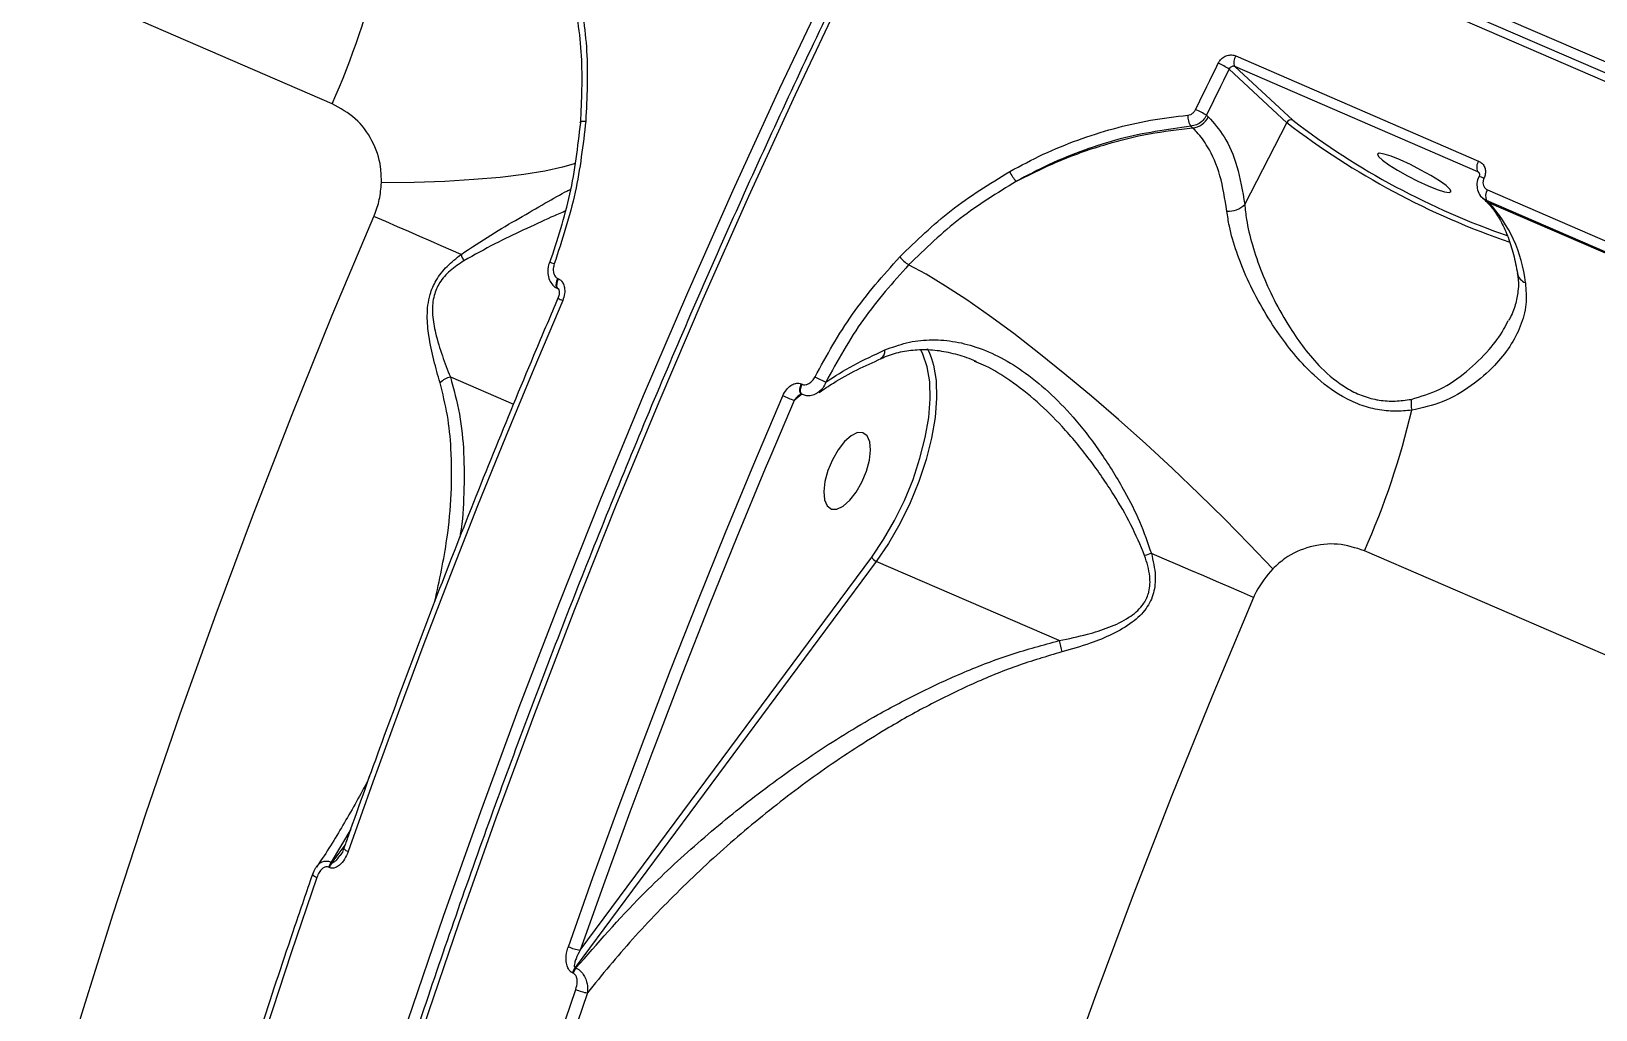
# Model space of a CAD drawing. Header units: millimetres. Extents: x -10881 to 8954, y -8695 to 5624.
# Drawn here: x -5558.4 to -5388.3, y 3000.7 to 3107.1 of the extents above; entities that cross this region are included whole.
import ezdxf

# ---------------------------------------------------------------- set-up
doc = ezdxf.new("R2010")
doc.units = ezdxf.units.MM
for name, color, linetype in [('DIKOM_ОБЪЕКТ', 7, 'Continuous'), ('DIKOM_РАЗМЕР_ЗОНА', 7, 'Continuous'), ('DIKOM_РАЗМЕР_ОБЪЕКТА', 7, 'Continuous')]:
    doc.layers.add(name, color=color, linetype=linetype)
doc.styles.add('style1', font='arial.ttf', dxfattribs={"width": 0.8})
doc.dimstyles.new('1-50', dxfattribs={"dimtxt": 300, "dimasz": 200, "dimexe": 100, "dimexo": 0, "dimgap": 100, "dimtad": 1, "dimtxsty": 'style1', "dimcen": 200, "dimclrd": 7, "dimclre": 7, "dimclrt": 7, "dimadec": 1, "dimazin": 2, "dimtfac": 1, "dimtmove": 0, "dimatfit": 2, "dimfxl": 0, "dimlwd": 25, "dimlwe": 18, "dimarcsym": 0})

# ---------------------------------------------------------------- blocks, each defined once
blk = doc.blocks.new('*D9')
at = {"layer": 'Defpoints', "color": 0, "transparency": 16777216}
for p in [(-9533.99, 4149), (-6877.05, 4149), (-2715.65, -5051.15)]:
    blk.add_point(p, dxfattribs=at)
at = {"layer": 'DIKOM_РАЗМЕР_ОБЪЕКТА', "color": 7, "lineweight": 18, "transparency": 16777216}
for p, q in [((-6877.05, 4149), (-9633.99, 4149)), ((-2715.65, -5051.15), (-9633.99, -5051.15))]:
    blk.add_line(p, q, dxfattribs=at)
at = {"layer": 'DIKOM_РАЗМЕР_ОБЪЕКТА', "color": 7, "lineweight": 25, "transparency": 16777216}
blk.add_line((-9533.99, -4851.15), (-9533.99, 3949), dxfattribs=at)
at = {"layer": 'DIKOM_РАЗМЕР_ОБЪЕКТА', "color": 7, "transparency": 16777216}
for points in [[(-9567.32, 3949), (-9500.66, 3949), (-9533.99, 4149)], [(-9567.32, -4851.15), (-9500.66, -4851.15), (-9533.99, -5051.15)]]:
    blk.add_solid(points, dxfattribs=at)
at = {"layer": 'DIKOM_РАЗМЕР_ОБЪЕКТА', "color": 7, "transparency": 16777216, "insert": (-9787.16, -451.07), "char_height": 300, "attachment_point": 5, "rotation": 90, "style": 'style1'}
blk.add_mtext('9200', dxfattribs=at)
blk = doc.blocks.new('*D11')
at = {"layer": 'Defpoints', "color": 0, "transparency": 16777216}
for p in [(-7028.45, 5624.13), (-10431.26, -7165.91), (-2784.83, -7165.91)]:
    blk.add_point(p, dxfattribs=at)
at = {"layer": 'DIKOM_РАЗМЕР_ЗОНА', "color": 7, "lineweight": 18, "transparency": 16777216}
for p, q in [((-7028.45, 5624.13), (-10531.26, 5624.13)), ((-2784.83, -7165.91), (-10531.26, -7165.91))]:
    blk.add_line(p, q, dxfattribs=at)
at = {"layer": 'DIKOM_РАЗМЕР_ЗОНА', "color": 7, "lineweight": 25, "transparency": 16777216}
blk.add_line((-10431.26, 5424.13), (-10431.26, -6965.91), dxfattribs=at)
at = {"layer": 'DIKOM_РАЗМЕР_ЗОНА', "color": 7, "transparency": 16777216}
for points in [[(-10464.6, 5424.13), (-10397.93, 5424.13), (-10431.26, 5624.13)], [(-10464.6, -6965.91), (-10397.93, -6965.91), (-10431.26, -7165.91)]]:
    blk.add_solid(points, dxfattribs=at)
at = {"layer": 'DIKOM_РАЗМЕР_ЗОНА', "color": 7, "transparency": 16777216, "insert": (-10684.43, -770.89), "char_height": 300, "attachment_point": 5, "rotation": 90, "style": 'style1'}
blk.add_mtext('12800', dxfattribs=at)
blk = doc.blocks.new('*D12')
at = {"layer": 'Defpoints', "color": 0, "transparency": 16777216}
for p in [(-9113.32, 3014.05), (8954.2, 2756.48), (8954.2, -8594.51)]:
    blk.add_point(p, dxfattribs=at)
at = {"layer": 'DIKOM_РАЗМЕР_ЗОНА', "color": 7, "lineweight": 18, "transparency": 16777216}
for p, q in [((-9113.32, 3014.05), (-9113.32, -8694.51)), ((8954.2, 2756.48), (8954.2, -8694.51))]:
    blk.add_line(p, q, dxfattribs=at)
at = {"layer": 'DIKOM_РАЗМЕР_ЗОНА', "color": 7, "lineweight": 25, "transparency": 16777216}
blk.add_line((-8913.32, -8594.51), (8754.2, -8594.51), dxfattribs=at)
at = {"layer": 'DIKOM_РАЗМЕР_ЗОНА', "color": 7, "transparency": 16777216}
for points in [[(-8913.32, -8561.18), (-8913.32, -8627.85), (-9113.32, -8594.51)], [(8754.2, -8561.18), (8754.2, -8627.85), (8954.2, -8594.51)]]:
    blk.add_solid(points, dxfattribs=at)
at = {"layer": 'DIKOM_РАЗМЕР_ЗОНА', "color": 7, "transparency": 16777216, "insert": (-79.56, -8341.34), "char_height": 300, "attachment_point": 5, "style": 'style1'}
blk.add_mtext('18000', dxfattribs=at)

msp = doc.modelspace()

# ---------------------------------------------------------------- linework, layer by layer
at = {"layer": 'DIKOM_ОБЪЕКТ', "color": 7, "linetype": 'Continuous', "lineweight": 15}
for p, q in [((-5525.709, 3099.255), (-5814.566, 3224.375)), ((-5059.181, 2960.483), (-5458.63, 3133.506)), ((-5458.454, 3134.663), (-5059.006, 2961.639)), ((-5059.916, 2959.874), (-5459.364, 3132.898)), ((-5427.459, 3104.461), (-5401.049, 3093.022)), ((-5421.904, 3097.197), (-5428.183, 3103.021)), ((-5401.152, 3091.86), (-5427.561, 3103.3)), ((-5427.561, 3103.3), (-5421.264, 3097.459)), ((-5430.646, 3098.001), (-5430.445, 3097.815)), ((-5432.16, 3096.636), (-5432.345, 3096.807)), ((-5426.49, 3088.303), (-5421.904, 3097.197)), ((-5400.994, 3091.714), (-5401.152, 3091.86)), ((-5400.092, 3089.892), (-5331.591, 3060.221)), ((-5400.645, 3089.031), (-5400.422, 3088.825)), ((-5331.691, 3059.065), (-5400.192, 3088.736)), ((-5400.192, 3088.736), (-5399.97, 3088.531)), ((-5399.97, 3088.531), (-5331.47, 3058.859)), ((-5501.187, 3080.247), (-5501.109, 3080.214)), ((-5501.181, 3079.16), (-5501.104, 3079.126)), ((-5461.488, 3072.049), (-5461.748, 3072.531)), ((-5466.036, 3071.573), (-5466.065, 3071.56)), ((-5455.663, 3071.153), (-5455.858, 3071.235)), ((-5512.861, 3069.544), (-5505.993, 3066.57)), ((-5474.699, 3068.774), (-5474.622, 3068.74)), ((-5474.65, 3067.668), (-5475.484, 3066.98)), ((-5474.694, 3067.687), (-5474.616, 3067.653)), ((-5475.484, 3066.98), (-5478.018, 3061.008)), ((-5124.61, 2925.517), (-5413.467, 3050.637)), ((-5466.55, 3049.485), (-5499.3, 3005.301)), ((-5498.745, 3007.191), (-5467.046, 3049.956)), ((-5446.65, 3040.865), (-5466.55, 3049.485)), ((-5523.698, 3020.364), (-5525.81, 3016.784)), ((-5525.71, 3016.741), (-5524.316, 3018.621)), ((-5526.005, 3016.173), (-5526.105, 3016.216)), ((-5525.81, 3016.784), (-5525.71, 3016.741)), ((-5499.495, 3004.69), (-5499.595, 3004.733)), ((-5499.3, 3005.301), (-5499.2, 3005.258))]:
    msp.add_line(p, q, dxfattribs=at)
at = {"layer": 'DIKOM_ОБЪЕКТ', "color": 7, "linetype": 'Continuous', "lineweight": 15, "flags": 128}
for points in [[(-5539.749, 2920.458), (-5537.104, 2931.616), (-5534.275, 2942.835), (-5531.265, 2954.105), (-5528.077, 2965.418), (-5524.713, 2976.762), (-5521.177, 2988.129), (-5517.47, 2999.509), (-5513.597, 3010.892), (-5509.56, 3022.27), (-5505.364, 3033.631), (-5501.01, 3044.968), (-5496.504, 3056.269), (-5491.849, 3067.527), (-5487.049, 3078.73), (-5482.107, 3089.87), (-5477.029, 3100.938), (-5471.817, 3111.924), (-5466.478, 3122.818), (-5461.015, 3133.613)], [(-5459.364, 3132.898), (-5464.827, 3122.103), (-5470.167, 3111.209), (-5475.378, 3100.223), (-5480.456, 3089.155), (-5485.398, 3078.015), (-5490.198, 3066.812), (-5494.854, 3055.554), (-5499.36, 3044.253), (-5503.713, 3032.916), (-5507.91, 3021.555), (-5511.946, 3010.177), (-5515.82, 2998.794), (-5519.526, 2987.414), (-5523.063, 2976.047), (-5526.426, 2964.703), (-5529.615, 2953.39), (-5532.624, 2942.12), (-5535.453, 2930.901), (-5538.099, 2919.743)], [(-5431.83, 3098.624), (-5431.523, 3099.254), (-5431.215, 3099.884), (-5430.907, 3100.514), (-5430.599, 3101.143), (-5430.29, 3101.772), (-5429.981, 3102.4), (-5429.671, 3103.029), (-5429.361, 3103.656)], [(-5428.183, 3103.021), (-5428.492, 3102.395), (-5428.801, 3101.768), (-5429.11, 3101.141), (-5429.418, 3100.514), (-5429.725, 3099.886), (-5430.033, 3099.258), (-5430.34, 3098.63), (-5430.646, 3098.001)], [(-5498.69, 3097.182), (-5498.734, 3097.221), (-5498.744, 3097.257), (-5498.718, 3097.291), (-5498.658, 3097.32), (-5498.566, 3097.345), (-5498.445, 3097.363), (-5498.299, 3097.374), (-5498.134, 3097.378)], [(-5499.241, 3092.772), (-5500.656, 3092.354), (-5502.596, 3091.927), (-5504.868, 3091.557), (-5507.452, 3091.246), (-5510.322, 3090.998), (-5513.449, 3090.815), (-5516.803, 3090.699), (-5520.35, 3090.652)], [(-5406.548, 3090.337), (-5405.563, 3089.941), (-5404.78, 3089.69), (-5404.263, 3089.605), (-5404.053, 3089.693), (-5404.168, 3089.947), (-5404.599, 3090.346), (-5405.309, 3090.858), (-5406.243, 3091.441), (-5407.323, 3092.049), (-5408.463, 3092.631), (-5409.571, 3093.141), (-5410.556, 3093.537), (-5411.339, 3093.788), (-5411.856, 3093.873), (-5412.066, 3093.785), (-5411.951, 3093.531), (-5411.521, 3093.132), (-5410.81, 3092.62), (-5409.877, 3092.037), (-5408.796, 3091.429), (-5407.656, 3090.847), (-5406.548, 3090.337)], [(-5400.422, 3088.825), (-5400.275, 3088.704), (-5399.97, 3088.531)], [(-5573.621, 2914.985), (-5571.687, 2925.396), (-5569.562, 2935.898), (-5567.248, 2946.482), (-5564.747, 2957.139), (-5562.061, 2967.857), (-5559.194, 2978.628), (-5556.147, 2989.441), (-5552.924, 3000.287), (-5549.528, 3011.154), (-5545.961, 3022.033), (-5542.228, 3032.914), (-5538.33, 3043.787), (-5534.273, 3054.641), (-5530.06, 3065.467), (-5525.695, 3076.255), (-5521.182, 3086.993)], [(-5511.692, 3082.862), (-5512.755, 3083.327), (-5513.857, 3083.809), (-5514.996, 3084.306), (-5516.171, 3084.818), (-5517.378, 3085.343), (-5518.617, 3085.881), (-5519.886, 3086.432), (-5521.182, 3086.993)], [(-5423.443, 3048.676), (-5425.993, 3051.365), (-5428.676, 3054.096), (-5431.466, 3056.841), (-5434.335, 3059.575), (-5437.255, 3062.27), (-5440.197, 3064.899), (-5443.132, 3067.437), (-5446.031, 3069.858), (-5448.866, 3072.139), (-5451.607, 3074.256), (-5454.229, 3076.19), (-5456.706, 3077.921), (-5459.013, 3079.431), (-5461.127, 3080.707), (-5463.027, 3081.735)], [(-5501.181, 3079.16), (-5501.235, 3079.195), (-5501.312, 3079.316), (-5501.347, 3079.498), (-5501.337, 3079.726), (-5501.282, 3079.983), (-5501.187, 3080.247)], [(-5501.108, 3079.128), (-5501.158, 3079.161), (-5501.235, 3079.282), (-5501.269, 3079.464), (-5501.259, 3079.692), (-5501.204, 3079.949), (-5501.109, 3080.214)], [(-5500.648, 3077.87), (-5503.794, 3070.439), (-5506.876, 3062.986), (-5509.893, 3055.512), (-5512.844, 3048.021), (-5515.727, 3040.515), (-5518.543, 3032.998), (-5521.289, 3025.471), (-5523.964, 3017.938)], [(-5461.007, 3072.631), (-5460.799, 3072.228), (-5460.528, 3071.553)], [(-5467.046, 3049.956), (-5465.756, 3051.851), (-5464.558, 3053.922), (-5463.482, 3056.12), (-5462.554, 3058.394), (-5461.795, 3060.69), (-5461.222, 3062.953), (-5460.85, 3065.131), (-5460.688, 3067.171), (-5460.738, 3069.026), (-5461.001, 3070.652), (-5461.469, 3072.011), (-5461.488, 3072.049)], [(-5460.528, 3071.553), (-5460.316, 3070.828), (-5460.045, 3069.151), (-5459.993, 3067.238), (-5460.161, 3065.134), (-5460.544, 3062.888), (-5461.134, 3060.554), (-5461.918, 3058.186), (-5462.875, 3055.841), (-5463.984, 3053.574), (-5465.219, 3051.439), (-5466.55, 3049.485)], [(-5474.695, 3067.687), (-5474.748, 3067.722), (-5474.825, 3067.842), (-5474.86, 3068.024), (-5474.849, 3068.253), (-5474.794, 3068.51), (-5474.699, 3068.774)], [(-5474.616, 3067.653), (-5474.67, 3067.688), (-5474.747, 3067.809), (-5474.782, 3067.991), (-5474.771, 3068.219), (-5474.716, 3068.476), (-5474.622, 3068.74)], [(-5500.03, 3007.571), (-5497.355, 3015.104), (-5494.609, 3022.63), (-5491.794, 3030.148), (-5488.91, 3037.654), (-5485.959, 3045.145), (-5482.942, 3052.618), (-5479.86, 3060.072), (-5476.714, 3067.503)], [(-5470.003, 3062.514), (-5470.703, 3061.616), (-5471.322, 3060.531), (-5471.812, 3059.348), (-5472.131, 3058.163), (-5472.255, 3057.072), (-5472.174, 3056.162), (-5471.893, 3055.509), (-5471.435, 3055.164), (-5470.839, 3055.155), (-5470.151, 3055.484), (-5469.428, 3056.124), (-5468.728, 3057.023), (-5468.109, 3058.107), (-5467.619, 3059.29), (-5467.299, 3060.475), (-5467.175, 3061.567), (-5467.257, 3062.476), (-5467.538, 3063.13), (-5467.996, 3063.475), (-5468.592, 3063.483), (-5469.28, 3063.154), (-5470.003, 3062.514)], [(-5478.018, 3061.008), (-5478.622, 3059.567), (-5481.697, 3052.131), (-5484.707, 3044.675), (-5487.651, 3037.202), (-5490.528, 3029.714), (-5490.951, 3028.595)], [(-5425.529, 3045.561), (-5426.85, 3046.133), (-5428.195, 3046.714), (-5429.561, 3047.305), (-5430.946, 3047.902), (-5432.349, 3048.507), (-5433.766, 3049.117), (-5435.195, 3049.732), (-5436.635, 3050.351)], [(-5425.529, 3045.561), (-5430.042, 3034.822), (-5434.407, 3024.035), (-5438.62, 3013.209), (-5442.677, 3002.354), (-5446.575, 2991.482), (-5450.308, 2980.601), (-5453.875, 2969.721), (-5457.271, 2958.854), (-5460.494, 2948.009), (-5463.541, 2937.196), (-5466.408, 2926.425), (-5469.094, 2915.706)], [(-5490.951, 3028.595), (-5493.336, 3022.215), (-5496.075, 3014.706), (-5498.745, 3007.191)], [(-5527.378, 3015.114), (-5530.166, 3006.921), (-5532.869, 2998.729), (-5535.484, 2990.541), (-5538.011, 2982.361), (-5540.448, 2974.194), (-5542.794, 2966.041), (-5545.049, 2957.908), (-5547.211, 2949.797)], [(-5519.052, 2937.6), (-5516.89, 2945.711), (-5514.635, 2953.844), (-5512.288, 2961.996), (-5509.851, 2970.164), (-5507.325, 2978.344), (-5504.71, 2986.531), (-5502.007, 2994.724), (-5499.219, 3002.917)], [(-5497.966, 3002.548), (-5500.748, 2994.373), (-5503.445, 2986.198), (-5506.054, 2978.029), (-5508.575, 2969.867), (-5511.007, 2961.718), (-5513.348, 2953.583), (-5515.598, 2945.468), (-5517.756, 2937.375)]]:
    msp.add_lwpolyline(points, dxfattribs=at)
at = {"layer": 'DIKOM_ОБЪЕКТ', "color": 7, "linetype": 'Continuous', "lineweight": 15}
for centre, radius, start, end in [((-5604.919, 3134.404), 86.659, 336.07064, 346.74874), ((-5426.494, 3103.791), 1.175, 145.20737, 204.69639), ((-5431.946, 3097.45), 6.723, 55.95845, 67.38475), ((-5430.855, 3097.86), 1.824, 175.04017, 215.25656), ((-5432.383, 3098.796), 2.172, 275.88983, 333.13443), ((-5434.762, 3091.617), 7.595, 57.18894, 67.29641), ((-5421.441, 3096.977), 0.513, 69.89321, 154.57468), ((-5370.034, 3164.813), 85.219, 232.5072, 251.08487), ((-5370.881, 3163.172), 82.805, 232.52165, 250.97575), ((-5400.084, 3092.351), 1.175, 145.20737, 204.69639), ((-5449.224, 3093.024), 3.038, 201.96708, 226.52054), ((-5401.07, 3090.171), 1.141, 58.59584, 87.42556), ((-5399.129, 3089.227), 1.171, 145.34644, 204.7701), ((-5428.25, 3090.037), 2.47, 265.97257, 315.42187), ((-5410.978, 3078.198), 15.098, 6.07222, 43.187), ((-5508.372, 3083.888), 3.475, 197.17572, 209.6172), ((-5459.924, 3086.239), 5.47, 221.79647, 235.44124), ((-5503.082, 3077.934), 4.191, 68.66241, 76.37972), ((-5395.493, 3081.079), 1.368, 192.28302, 249.80483), ((-5495.648, 3089.817), 12.951, 244.80304, 247.29354), ((-5466.532, 3072.359), 0.929, 302.19883, 7.11644), ((-5512.033, 3066.737), 2.926, 106.42442, 131.86081), ((-5461.936, 3090.949), 24.179, 242.20428, 245.2897), ((-5443.889, 3143.039), 82.36, 246.51251, 247.44232), ((-5404.956, 3066.644), 3.446, 172.32634, 192.09538), ((-5492.677, 3085.786), 86.659, 336.07064, 346.74874), ((-5430.31, 3030.287), 21.036, 107.49703, 109.59642), ((-5466.211, 3050.339), 0.919, 204.60442, 248.32254), ((-5400.454, 3050.565), 47.204, 191.85881, 193.39476), ((-5523.777, 3018.765), 0.848, 217.72619, 257.24), ((-5524.062, 3015.514), 2.161, 144.00744, 161.05146), ((-5523.962, 3015.471), 2.161, 144.00744, 161.05146), ((-5527.184, 3015.941), 0.849, 217.20769, 256.77549), ((-5498.045, 3011.924), 4.784, 245.47843, 261.58671), ((-5497.552, 3004.032), 2.161, 144.00744, 161.05146), ((-5497.452, 3003.988), 2.161, 144.00744, 161.05146), ((-5497.25, 3007.286), 4.791, 245.74665, 261.41077)]:
    msp.add_arc(centre, radius, start, end, dxfattribs=at)
for points, knots in [([(-5459.917, 3133.045), (-5460.829, 3131.263), (-5463.475, 3126.092), (-5467.773, 3117.462), (-5472.769, 3107.132), (-5477.647, 3096.723), (-5482.406, 3086.243), (-5487.042, 3075.702), (-5491.55, 3065.105), (-5495.928, 3054.462), (-5500.172, 3043.78), (-5504.28, 3033.068), (-5508.248, 3022.333), (-5512.072, 3011.583), (-5515.751, 3000.827), (-5519.282, 2990.073), (-5522.661, 2979.328), (-5525.886, 2968.602), (-5528.956, 2957.901), (-5531.866, 2947.233), (-5534.616, 2936.608), (-5537.204, 2926.033), (-5539.626, 2915.515), (-5541.882, 2905.063), (-5543.97, 2894.684), (-5545.888, 2884.387), (-5547.635, 2874.179), (-5549.209, 2864.067), (-5550.609, 2854.06), (-5551.834, 2844.164), (-5552.884, 2834.387), (-5553.756, 2824.737), (-5554.452, 2815.221), (-5554.969, 2805.845), (-5555.308, 2796.617), (-5555.469, 2787.544), (-5555.45, 2778.632), (-5555.253, 2769.889), (-5554.877, 2761.32), (-5554.322, 2752.933), (-5553.589, 2744.733), (-5552.678, 2736.726), (-5551.59, 2728.919), (-5550.326, 2721.318), (-5548.886, 2713.927), (-5547.271, 2706.754), (-5545.483, 2699.803), (-5543.522, 2693.079), (-5541.391, 2686.588), (-5539.09, 2680.334), (-5536.622, 2674.324), (-5533.988, 2668.56), (-5531.189, 2663.048), (-5528.229, 2657.792), (-5525.109, 2652.797), (-5521.834, 2648.063), (-5518.398, 2643.61), (-5515.314, 2639.951), (-5513.316, 2637.891), (-5512.571, 2637.121)], [0, 0, 0, 0, 0.0093752, 0.0271879, 0.045001, 0.062814, 0.080627, 0.0984399, 0.1162528, 0.1340657, 0.1518787, 0.1696917, 0.1875048, 0.205318, 0.2231313, 0.2409448, 0.2587584, 0.2765723, 0.2943864, 0.3122008, 0.3300155, 0.3478305, 0.3656459, 0.3834616, 0.4012778, 0.4190944, 0.4369116, 0.4547292, 0.4725474, 0.4903663, 0.5081858, 0.5260059, 0.5438268, 0.5616485, 0.5794709, 0.5972942, 0.6151183, 0.6329434, 0.6507693, 0.6685962, 0.686424, 0.7042526, 0.7220821, 0.7399123, 0.7577431, 0.7755745, 0.793406, 0.8112375, 0.8290684, 0.8468982, 0.8647265, 0.8825524, 0.9003751, 0.9181937, 0.9360071, 0.9538143, 0.9716142, 0.9894056, 1, 1, 1, 1]), ([(-5498.69, 3097.182), (-5498.577, 3099.623), (-5498.348, 3104.562), (-5499.14, 3109.308), (-5499.54, 3111.708)], [0, 0, 0, 0, 0.4941564, 1, 1, 1, 1]), ([(-5498.987, 3112.222), (-5498.588, 3109.826), (-5497.781, 3104.977), (-5498.016, 3099.931), (-5498.134, 3097.378)], [0, 0, 0, 0, 0.4941765, 1, 1, 1, 1]), ([(-5429.361, 3103.656), (-5429.306, 3103.753), (-5429.167, 3103.996), (-5428.832, 3104.309), (-5428.384, 3104.527), (-5427.898, 3104.597), (-5427.605, 3104.507), (-5427.459, 3104.461)], [0, 0, 0, 0, 0.1418471, 0.3567284, 0.5713333, 0.7857186, 1, 1, 1, 1]), ([(-5427.561, 3103.3), (-5427.61, 3103.315), (-5427.708, 3103.345), (-5427.867, 3103.32), (-5428.014, 3103.244), (-5428.122, 3103.137), (-5428.165, 3103.054), (-5428.183, 3103.021)], [0, 0, 0, 0, 0.2139775, 0.4281717, 0.6427849, 0.8579017, 1, 1, 1, 1]), ([(-5520.35, 3090.652), (-5520.361, 3091.229), (-5520.394, 3092.847), (-5521.27, 3095.346), (-5523.088, 3097.802), (-5524.83, 3098.767), (-5525.709, 3099.255)], [0, 0, 0, 0, 0.1529617, 0.4283712, 0.7114357, 1, 1, 1, 1]), ([(-5452.042, 3091.887), (-5450.831, 3092.532), (-5448.414, 3093.82), (-5444.631, 3095.361), (-5440.74, 3096.601), (-5436.74, 3097.532), (-5434.032, 3097.856), (-5432.673, 3098.018)], [0, 0, 0, 0, 0.1978344, 0.3948167, 0.593168, 0.7958375, 1, 1, 1, 1]), ([(-5432.673, 3098.018), (-5432.567, 3098.039), (-5432.357, 3098.08), (-5432.075, 3098.272), (-5431.909, 3098.471), (-5431.844, 3098.597), (-5431.83, 3098.624)], [0, 0, 0, 0, 0.3056925, 0.6116133, 0.9180226, 1, 1, 1, 1]), ([(-5430.646, 3098.001), (-5430.674, 3097.948), (-5430.807, 3097.699), (-5431.143, 3097.305), (-5431.711, 3096.926), (-5432.133, 3096.847), (-5432.345, 3096.807)], [0, 0, 0, 0, 0.0818929, 0.3880463, 0.6939649, 1, 1, 1, 1]), ([(-5430.445, 3097.815), (-5429.847, 3097.146), (-5428.583, 3095.733), (-5427.205, 3092.557), (-5426.731, 3089.735), (-5426.49, 3088.303)], [0, 0, 0, 0, 0.3069734, 0.648469, 1, 1, 1, 1]), ([(-5502.032, 3081.973), (-5501.225, 3084.438), (-5499.591, 3089.43), (-5498.993, 3094.577), (-5498.69, 3097.182)], [0, 0, 0, 0, 0.4938461, 1, 1, 1, 1]), ([(-5498.134, 3097.378), (-5498.436, 3094.781), (-5499.046, 3089.523), (-5500.713, 3084.42), (-5501.557, 3081.838)], [0, 0, 0, 0, 0.4938421, 1, 1, 1, 1]), ([(-5432.345, 3096.807), (-5434.924, 3096.446), (-5438.826, 3095.898), (-5443.94, 3094.254), (-5447.719, 3092.734), (-5450.129, 3091.45), (-5451.315, 3090.819)], [0, 0, 0, 0, 0.3951692, 0.5979227, 0.8021689, 1, 1, 1, 1]), ([(-5451.315, 3090.819), (-5449.724, 3091.614), (-5446.525, 3093.214), (-5441.662, 3094.885), (-5436.854, 3096.083), (-5433.73, 3096.451), (-5432.16, 3096.636)], [0, 0, 0, 0, 0.2598499, 0.5228404, 0.7602266, 1, 1, 1, 1]), ([(-5428.423, 3087.573), (-5428.637, 3088.903), (-5429.07, 3091.602), (-5430.287, 3094.343), (-5431.404, 3095.896), (-5432, 3096.48), (-5432.16, 3096.636)], [0, 0, 0, 0, 0.3414972, 0.6929958, 0.9180121, 1, 1, 1, 1]), ([(-5401.049, 3093.022), (-5400.961, 3092.976), (-5400.74, 3092.86), (-5400.471, 3092.549), (-5400.307, 3092.109), (-5400.293, 3091.615), (-5400.414, 3091.301), (-5400.475, 3091.144)], [0, 0, 0, 0, 0.1406201, 0.3550994, 0.5698681, 0.7848826, 1, 1, 1, 1]), ([(-5464.002, 3082.594), (-5462.188, 3084.353), (-5458.517, 3087.912), (-5454.217, 3090.552), (-5452.042, 3091.887)], [0, 0, 0, 0, 0.4941711, 1, 1, 1, 1]), ([(-5401.005, 3091.303), (-5401.035, 3091.252), (-5401.194, 3090.978), (-5401.274, 3090.408), (-5401.135, 3089.695), (-5400.887, 3089.206), (-5400.652, 3089.054), (-5400.624, 3089.036)], [0, 0, 0, 0, 0.07105816, 0.37833791, 0.65797465, 0.9598219, 1, 1, 1, 1]), ([(-5401.04, 3091.78), (-5401.048, 3091.791), (-5401.078, 3091.827), (-5401.121, 3091.846), (-5401.152, 3091.86)], [0, 0, 0, 0, 0.2843282, 1, 1, 1, 1]), ([(-5401.043, 3091.778), (-5401.032, 3091.771), (-5400.994, 3091.75), (-5400.961, 3091.667), (-5400.953, 3091.52), (-5400.975, 3091.399), (-5401.012, 3091.332), (-5401.023, 3091.312)], [0, 0, 0, 0, 0.14496672, 0.49169709, 0.71777354, 0.91514613, 1, 1, 1, 1]), ([(-5400.475, 3091.144), (-5400.516, 3091.04), (-5400.597, 3090.831), (-5400.587, 3090.501), (-5400.477, 3090.208), (-5400.298, 3090), (-5400.15, 3089.923), (-5400.092, 3089.892)], [0, 0, 0, 0, 0.2151387, 0.4301737, 0.6449794, 0.8594762, 1, 1, 1, 1]), ([(-5521.182, 3086.993), (-5521.159, 3087.048), (-5520.907, 3087.646), (-5520.511, 3088.858), (-5520.404, 3090.046), (-5520.35, 3090.652)], [0, 0, 0, 0, 0.0468117, 0.5142778, 1, 1, 1, 1]), ([(-5511.692, 3082.862), (-5510.604, 3083.588), (-5508.4, 3085.058), (-5505.286, 3086.858), (-5502.496, 3088.474), (-5500.636, 3089.54), (-5499.913, 3089.893), (-5499.78, 3089.957)], [0, 0, 0, 0, 0.22317745, 0.45190562, 0.69498265, 0.94407437, 1, 1, 1, 1]), ([(-5451.315, 3090.819), (-5453.396, 3089.547), (-5457.608, 3086.972), (-5461.206, 3083.494), (-5463.027, 3081.735)], [0, 0, 0, 0, 0.4941653, 1, 1, 1, 1]), ([(-5500.404, 3087.556), (-5500.892, 3087.35), (-5502.204, 3086.799), (-5504.801, 3085.575), (-5508.003, 3084.072), (-5510.256, 3082.808), (-5511.393, 3082.171)], [0, 0, 0, 0, 0.1752471, 0.4701734, 0.7326325, 1, 1, 1, 1]), ([(-5408.326, 3065.922), (-5408.927, 3065.866), (-5410.143, 3065.753), (-5412.052, 3065.945), (-5413.99, 3066.473), (-5416.365, 3067.597), (-5418.741, 3069.422), (-5420.971, 3071.789), (-5422.887, 3074.284), (-5424.676, 3077.118), (-5426.235, 3080.156), (-5427.43, 3083.144), (-5428.14, 3085.621), (-5428.345, 3087.037), (-5428.423, 3087.573)], [0, 0, 0, 0, 0.0603688, 0.1220455, 0.1825855, 0.245203, 0.3548646, 0.4358129, 0.5191047, 0.6213418, 0.7266004, 0.8297211, 0.9355795, 1, 1, 1, 1]), ([(-5426.49, 3088.303), (-5426.434, 3087.766), (-5426.287, 3086.365), (-5425.703, 3083.892), (-5424.692, 3080.944), (-5423.323, 3077.9), (-5421.759, 3075.113), (-5420.034, 3072.617), (-5418.041, 3070.29), (-5415.91, 3068.532), (-5413.805, 3067.49), (-5412.608, 3067.15), (-5411.37, 3066.939), (-5410.087, 3066.853), (-5408.949, 3067.02), (-5408.372, 3067.104)], [0, 0, 0, 0, 0.0653899, 0.1703679, 0.2779426, 0.3818114, 0.4884116, 0.5695635, 0.6527955, 0.7604191, 0.8151631, 0.8718852, 0.8800454, 0.9391998, 1, 1, 1, 1]), ([(-5400.192, 3088.736), (-5400.314, 3088.791), (-5400.48, 3088.865), (-5400.594, 3089.003), (-5400.623, 3089.039)], [0, 0, 0, 0, 0.739879, 1, 1, 1, 1]), ([(-5400.422, 3088.825), (-5400.256, 3088.662), (-5399.753, 3088.168), (-5398.987, 3087.136), (-5398.181, 3085.628), (-5397.519, 3083.867), (-5397.085, 3082.222), (-5396.893, 3081.143), (-5396.83, 3080.793)], [0, 0, 0, 0, 0.1024859, 0.3106932, 0.5124925, 0.7099541, 0.9057306, 1, 1, 1, 1]), ([(-5513.986, 3068.917), (-5514.215, 3069.722), (-5514.675, 3071.34), (-5515.201, 3073.779), (-5515.443, 3076.181), (-5515.229, 3078.298), (-5514.41, 3080.181), (-5513.203, 3081.671), (-5512.21, 3082.454), (-5511.692, 3082.862)], [0, 0, 0, 0, 0.1836407, 0.3692282, 0.5090692, 0.6522032, 0.7508521, 0.870207, 1, 1, 1, 1]), ([(-5473.211, 3069.56), (-5471.931, 3071.882), (-5469.339, 3076.583), (-5465.795, 3080.574), (-5464.002, 3082.594)], [0, 0, 0, 0, 0.4938716, 1, 1, 1, 1]), ([(-5511.393, 3082.171), (-5511.902, 3081.835), (-5512.862, 3081.202), (-5514.039, 3079.914), (-5514.74, 3078.311), (-5514.828, 3077.1), (-5514.758, 3075.723), (-5514.449, 3074.061), (-5513.752, 3071.798), (-5513.158, 3070.296), (-5512.861, 3069.544)], [0, 0, 0, 0, 0.1297992, 0.2451253, 0.3384639, 0.4557876, 0.4772326, 0.6177223, 0.8086908, 1, 1, 1, 1]), ([(-5502.082, 3082.002), (-5502.115, 3081.919), (-5502.266, 3081.538), (-5502.308, 3080.863), (-5502.132, 3080.088), (-5501.755, 3079.537), (-5501.41, 3079.226), (-5501.195, 3079.173), (-5501.177, 3079.169)], [0, 0, 0, 0, 0.08144575, 0.36960946, 0.59764331, 0.79647301, 0.9827614, 1, 1, 1, 1]), ([(-5501.557, 3081.838), (-5501.603, 3081.675), (-5501.694, 3081.353), (-5501.666, 3080.896), (-5501.535, 3080.55), (-5501.365, 3080.342), (-5501.237, 3080.274), (-5501.187, 3080.247)], [0, 0, 0, 0, 0.2734512, 0.5392961, 0.7386509, 0.8989115, 1, 1, 1, 1]), ([(-5463.027, 3081.735), (-5464.742, 3079.809), (-5468.215, 3075.91), (-5470.757, 3071.311), (-5472.044, 3068.984)], [0, 0, 0, 0, 0.4938176, 1, 1, 1, 1]), ([(-5396.856, 3080.794), (-5396.83, 3080.686), (-5396.695, 3080.111), (-5396.728, 3079.042), (-5396.988, 3077.56), (-5397.368, 3076.42), (-5397.733, 3075.797), (-5397.801, 3075.682)], [0, 0, 0, 0, 0.0630899, 0.3341233, 0.6280244, 0.9311943, 1, 1, 1, 1]), ([(-5501.116, 3079.133), (-5501.114, 3079.131), (-5501.11, 3079.127), (-5501.082, 3079.085), (-5501.046, 3078.989), (-5501.017, 3078.82), (-5501.025, 3078.547), (-5501.079, 3078.287), (-5501.152, 3078.133), (-5501.167, 3078.101)], [0, 0, 0, 0, 0.068095, 0.1448118, 0.2541576, 0.3851821, 0.600035, 0.9168474, 1, 1, 1, 1]), ([(-5501.109, 3080.214), (-5501.022, 3080.166), (-5500.822, 3080.055), (-5500.58, 3079.729), (-5500.419, 3079.229), (-5500.409, 3078.569), (-5500.565, 3078.111), (-5500.648, 3077.87)], [0, 0, 0, 0, 0.1205713, 0.2783619, 0.4705804, 0.720825, 1, 1, 1, 1]), ([(-5395.965, 3079.795), (-5395.902, 3079.002), (-5395.774, 3077.389), (-5396.431, 3075.054), (-5397.605, 3072.82), (-5399.374, 3070.613), (-5401.804, 3068.521), (-5404.822, 3066.694), (-5407.191, 3066.172), (-5408.326, 3065.922)], [0, 0, 0, 0, 0.1295386, 0.2635065, 0.3938351, 0.5268955, 0.6860445, 0.8495354, 1, 1, 1, 1]), ([(-5501.162, 3078.098), (-5501.954, 3076.24), (-5504.25, 3070.851), (-5507.952, 3061.893), (-5512.222, 3051.218), (-5516.354, 3040.51), (-5520.276, 3029.967), (-5522.94, 3022.541), (-5524.29, 3018.696), (-5524.448, 3018.246)], [0, 0, 0, 0, 0.0939969, 0.2725895, 0.4511864, 0.6297838, 0.808382, 0.9775831, 1, 1, 1, 1]), ([(-5408.372, 3067.104), (-5407.316, 3067.424), (-5405.112, 3068.09), (-5402.278, 3070.095), (-5400.002, 3072.333), (-5398.516, 3074.248), (-5397.995, 3075.354), (-5397.835, 3075.693)], [0, 0, 0, 0, 0.2220533, 0.463441, 0.7114627, 0.9115621, 1, 1, 1, 1]), ([(-5472.044, 3068.984), (-5471.056, 3069.613), (-5469.071, 3070.878), (-5466.768, 3071.94), (-5465.61, 3072.474)], [0, 0, 0, 0, 0.4974093, 1, 1, 1, 1]), ([(-5466.055, 3071.526), (-5465.78, 3071.652), (-5464.936, 3072.038), (-5463.447, 3072.383), (-5461.603, 3072.573), (-5459.68, 3072.451), (-5457.715, 3072.004), (-5456.365, 3071.57), (-5455.689, 3071.22), (-5455.664, 3071.207)], [0, 0, 0, 0, 0.08204081, 0.25216476, 0.42929045, 0.61216467, 0.80002209, 0.99259883, 1, 1, 1, 1]), ([(-5465.61, 3072.474), (-5464.83, 3072.765), (-5463.249, 3073.355), (-5460.767, 3073.642), (-5458.231, 3073.489), (-5455.609, 3072.842), (-5452.943, 3071.685), (-5450.182, 3069.949), (-5447.438, 3067.654), (-5444.653, 3064.695), (-5441.97, 3061.165), (-5439.695, 3057.443), (-5437.844, 3053.83), (-5437.04, 3051.516), (-5436.635, 3050.351)], [0, 0, 0, 0, 0.0667256, 0.1352494, 0.2049105, 0.276176, 0.3547312, 0.4350094, 0.5258167, 0.6185684, 0.724745, 0.8332655, 0.9160271, 1, 1, 1, 1]), ([(-5472.744, 3067.865), (-5472.24, 3068.208), (-5470.963, 3069.077), (-5468.723, 3070.314), (-5466.898, 3071.139), (-5466.023, 3071.534)], [0, 0, 0, 0, 0.2532807, 0.64204999, 1, 1, 1, 1]), ([(-5437.366, 3050.105), (-5437.84, 3051.238), (-5438.796, 3053.522), (-5440.848, 3057.013), (-5443.322, 3060.635), (-5446.133, 3064.019), (-5449.042, 3066.907), (-5451.836, 3069.084), (-5454.065, 3070.513), (-5455.322, 3071.017), (-5455.663, 3071.153)], [0, 0, 0, 0, 0.1255222, 0.2530964, 0.4112439, 0.572379, 0.7064256, 0.8429426, 0.957451, 1, 1, 1, 1]), ([(-5514.535, 3045.16), (-5514.048, 3047.414), (-5513.208, 3051.306), (-5512.698, 3056.851), (-5512.703, 3061.341), (-5513.103, 3065.388), (-5513.691, 3067.737), (-5513.986, 3068.917)], [0, 0, 0, 0, 0.28116157, 0.48545505, 0.69105091, 0.84493097, 1, 1, 1, 1]), ([(-5512.861, 3069.544), (-5512.497, 3068.2), (-5511.766, 3065.497), (-5511.34, 3061.241), (-5511.366, 3056.88), (-5511.523, 3053.817), (-5511.816, 3052.229), (-5511.835, 3052.122)], [0, 0, 0, 0, 0.2400415, 0.4827651, 0.7316883, 0.9820316, 1, 1, 1, 1]), ([(-5476.714, 3067.503), (-5476.596, 3067.729), (-5476.372, 3068.158), (-5475.887, 3068.603), (-5475.414, 3068.828), (-5475.012, 3068.875), (-5474.794, 3068.805), (-5474.699, 3068.774)], [0, 0, 0, 0, 0.279175, 0.5294196, 0.7216381, 0.8794287, 1, 1, 1, 1]), ([(-5474.622, 3068.74), (-5474.568, 3068.722), (-5474.43, 3068.675), (-5474.163, 3068.694), (-5473.822, 3068.836), (-5473.471, 3069.128), (-5473.299, 3069.414), (-5473.211, 3069.56)], [0, 0, 0, 0, 0.10108853, 0.26134907, 0.46070388, 0.72654877, 1, 1, 1, 1]), ([(-5472.044, 3068.984), (-5472.137, 3068.748), (-5472.31, 3068.314), (-5472.643, 3068.049), (-5472.796, 3067.927)], [0, 0, 0, 0, 0.543565, 1, 1, 1, 1]), ([(-5474.963, 3067.529), (-5475.035, 3067.469), (-5475.235, 3067.303), (-5475.387, 3067.106), (-5475.484, 3066.98)], [0, 0, 0, 0, 0.3599078, 1, 1, 1, 1]), ([(-5474.963, 3067.529), (-5474.937, 3067.553), (-5474.873, 3067.613), (-5474.773, 3067.661), (-5474.701, 3067.682), (-5474.67, 3067.682), (-5474.685, 3067.683), (-5474.69, 3067.685), (-5474.691, 3067.686)], [0, 0, 0, 0, 0.1651318, 0.4069723, 0.5885651, 0.7433951, 0.9184832, 1, 1, 1, 1]), ([(-5474.609, 3067.672), (-5474.459, 3067.613), (-5474.129, 3067.483), (-5473.571, 3067.538), (-5473.111, 3067.682), (-5472.891, 3067.859), (-5472.826, 3067.911)], [0, 0, 0, 0, 0.25229875, 0.5556788, 0.870039, 1, 1, 1, 1]), ([(-5446.65, 3040.865), (-5445.623, 3041.079), (-5443.792, 3041.462), (-5441.233, 3042.257), (-5439.175, 3043.232), (-5437.684, 3044.453), (-5437.089, 3045.53), (-5436.78, 3046.601), (-5436.728, 3048.092), (-5437.131, 3049.364), (-5437.366, 3050.105)], [0, 0, 0, 0, 0.2010475, 0.3583923, 0.5149412, 0.6384992, 0.7217772, 0.7449587, 0.8512697, 1, 1, 1, 1]), ([(-5436.635, 3050.351), (-5436.446, 3049.538), (-5436.118, 3048.125), (-5436.299, 3046.02), (-5437.161, 3044.218), (-5438.772, 3042.704), (-5440.88, 3041.508), (-5443.464, 3040.456), (-5445.337, 3039.924), (-5446.373, 3039.63)], [0, 0, 0, 0, 0.1491214, 0.259638, 0.3716709, 0.4987894, 0.6508245, 0.8069667, 1, 1, 1, 1]), ([(-5413.467, 3050.637), (-5414.426, 3050.945), (-5416.324, 3051.556), (-5419.375, 3051.21), (-5421.81, 3050.145), (-5423.014, 3049.063), (-5423.443, 3048.676)], [0, 0, 0, 0, 0.28856435, 0.57162877, 0.84703828, 1, 1, 1, 1]), ([(-5423.443, 3048.676), (-5424.108, 3047.883), (-5424.842, 3047.006), (-5425.392, 3045.872), (-5425.482, 3045.667), (-5425.529, 3045.561)], [0, 0, 0, 0, 0.8217569, 0.9078664, 1, 1, 1, 1]), ([(-5499.2, 3005.258), (-5496.874, 3007.921), (-5492.864, 3012.513), (-5486.387, 3018.562), (-5480.213, 3023.683), (-5473.574, 3028.481), (-5467.361, 3032.322), (-5461.796, 3035.282), (-5456.958, 3037.498), (-5451.922, 3039.456), (-5448.407, 3040.395), (-5446.65, 3040.865)], [0, 0, 0, 0, 0.1721625, 0.2969452, 0.4217212, 0.5495767, 0.6773929, 0.7569487, 0.8364853, 0.9182743, 1, 1, 1, 1]), ([(-5446.373, 3039.63), (-5448.018, 3039.145), (-5451.327, 3038.171), (-5456.151, 3036.168), (-5460.884, 3033.862), (-5466.294, 3030.813), (-5472.251, 3026.934), (-5478.645, 3022.115), (-5484.714, 3016.902), (-5489.465, 3012.257), (-5493.926, 3007.485), (-5496.36, 3004.511), (-5497.966, 3002.548)], [0, 0, 0, 0, 0.077204, 0.1552632, 0.2352624, 0.3156957, 0.4381019, 0.5613734, 0.6869532, 0.8131986, 0.8767617, 1, 1, 1, 1]), ([(-5521.641, 3026.102), (-5521.663, 3026.053), (-5522.423, 3024.446), (-5524.194, 3021.372), (-5526.103, 3018.126), (-5527.275, 3016.456), (-5527.43, 3016.235)], [0, 0, 0, 0, 0.0143118, 0.4756468, 0.930531, 1, 1, 1, 1]), ([(-5523.964, 3017.938), (-5524.086, 3017.647), (-5524.322, 3017.084), (-5524.824, 3016.481), (-5525.299, 3016.178), (-5525.685, 3016.083), (-5525.898, 3016.143), (-5526.005, 3016.173)], [0, 0, 0, 0, 0.3047452, 0.5876433, 0.7664737, 0.8828691, 1, 1, 1, 1]), ([(-5524.469, 3018.254), (-5524.489, 3018.173), (-5524.566, 3017.872), (-5524.74, 3017.633), (-5524.866, 3017.458)], [0, 0, 0, 0, 0.268403, 1, 1, 1, 1]), ([(-5527.45, 3016.23), (-5527.485, 3016.186), (-5527.672, 3015.951), (-5527.77, 3015.659), (-5527.849, 3015.423)], [0, 0, 0, 0, 0.1881753, 1, 1, 1, 1]), ([(-5527.439, 3016.242), (-5527.314, 3016.403), (-5527.087, 3016.696), (-5526.632, 3016.874), (-5526.208, 3016.908), (-5525.945, 3016.826), (-5525.81, 3016.784)], [0, 0, 0, 0, 0.3268581, 0.5932652, 0.7911655, 1, 1, 1, 1]), ([(-5526.105, 3016.216), (-5526.174, 3016.236), (-5526.311, 3016.275), (-5526.556, 3016.215), (-5526.851, 3016.025), (-5527.158, 3015.647), (-5527.302, 3015.297), (-5527.378, 3015.114)], [0, 0, 0, 0, 0.1206113, 0.2406382, 0.4168594, 0.6949762, 1, 1, 1, 1]), ([(-5525.71, 3016.741), (-5525.694, 3016.737), (-5525.66, 3016.727), (-5525.585, 3016.743), (-5525.422, 3016.826), (-5525.135, 3017.085), (-5524.958, 3017.368), (-5524.845, 3017.549)], [0, 0, 0, 0, 0.0412339, 0.0920809, 0.1844059, 0.4811626, 1, 1, 1, 1]), ([(-5527.86, 3015.427), (-5528.507, 3013.541), (-5530.386, 3008.069), (-5533.383, 2999.012), (-5536.799, 2988.265), (-5540.06, 2977.533), (-5543.164, 2966.826), (-5545.686, 2957.713), (-5547.144, 2952.179), (-5547.668, 2950.192)], [0, 0, 0, 0, 0.0864657, 0.250752, 0.4150434, 0.5793367, 0.7436321, 0.90793, 1, 1, 1, 1]), ([(-5499.595, 3004.733), (-5499.673, 3004.777), (-5499.848, 3004.876), (-5500.073, 3005.185), (-5500.241, 3005.663), (-5500.303, 3006.45), (-5500.186, 3007.111), (-5500.046, 3007.525), (-5500.03, 3007.571)], [0, 0, 0, 0, 0.0933723, 0.2087465, 0.3720832, 0.5792995, 0.9536434, 1, 1, 1, 1]), ([(-5498.745, 3007.191), (-5498.907, 3006.884), (-5499.143, 3006.438), (-5499.334, 3005.871), (-5499.393, 3005.569), (-5499.381, 3005.399), (-5499.34, 3005.326), (-5499.313, 3005.309), (-5499.3, 3005.301)], [0, 0, 0, 0, 0.4958745, 0.7197696, 0.8702617, 0.9510287, 0.9759034, 1, 1, 1, 1]), ([(-5499.219, 3002.917), (-5499.146, 3003.192), (-5499.04, 3003.592), (-5499.088, 3004.115), (-5499.191, 3004.407), (-5499.334, 3004.6), (-5499.445, 3004.662), (-5499.495, 3004.69)], [0, 0, 0, 0, 0.4299746, 0.6257729, 0.7881205, 0.905263, 1, 1, 1, 1]), ([(-5499.2, 3005.258), (-5499.1, 3005.204), (-5498.882, 3005.085), (-5498.555, 3004.772), (-5498.245, 3004.316), (-5497.993, 3003.663), (-5497.914, 3003.045), (-5497.954, 3002.662), (-5497.966, 3002.548)], [0, 0, 0, 0, 0.1137204, 0.2493511, 0.4227181, 0.6134963, 0.8848304, 1, 1, 1, 1])]:
    msp.add_open_spline(points, degree=3, knots=knots, dxfattribs=at)

# ---------------------------------------------------------------- dimensions: what is measured, and where the dimension line sits
at = {"layer": 'DIKOM_РАЗМЕР_ЗОНА'}
dim = msp.add_linear_dim(base=(-10431.262, -7165.906), p1=(-7028.448, 5624.134), p2=(-2784.833, -7165.906), angle=90, text='12800', dimstyle='1-50', dxfattribs=at)
dim.commit()
dim.dimension.update_dxf_attribs({"geometry": '*D11', "text_midpoint": (-10431.262, -770.886), "dimtype": 160})
dim = msp.add_linear_dim(base=(8954.2, -8594.513), p1=(-9113.319, 3014.045), p2=(8954.2, 2756.48), text='18000', dimstyle='1-50', dxfattribs=at)
dim.commit()
dim.dimension.update_dxf_attribs({"geometry": '*D12', "text_midpoint": (-79.559, -8594.513), "dimtype": 160})
at = {"layer": 'DIKOM_РАЗМЕР_ОБЪЕКТА'}
dim = msp.add_linear_dim(base=(-9533.989, 4149.001), p1=(-2715.652, -5051.147), p2=(-6877.054, 4149.001), angle=90, text='9200', dimstyle='1-50', dxfattribs=at)
dim.commit()
dim.dimension.update_dxf_attribs({"geometry": '*D9', "text_midpoint": (-9533.989, -451.073), "dimtype": 160})

doc.saveas('drawing.dxf')
